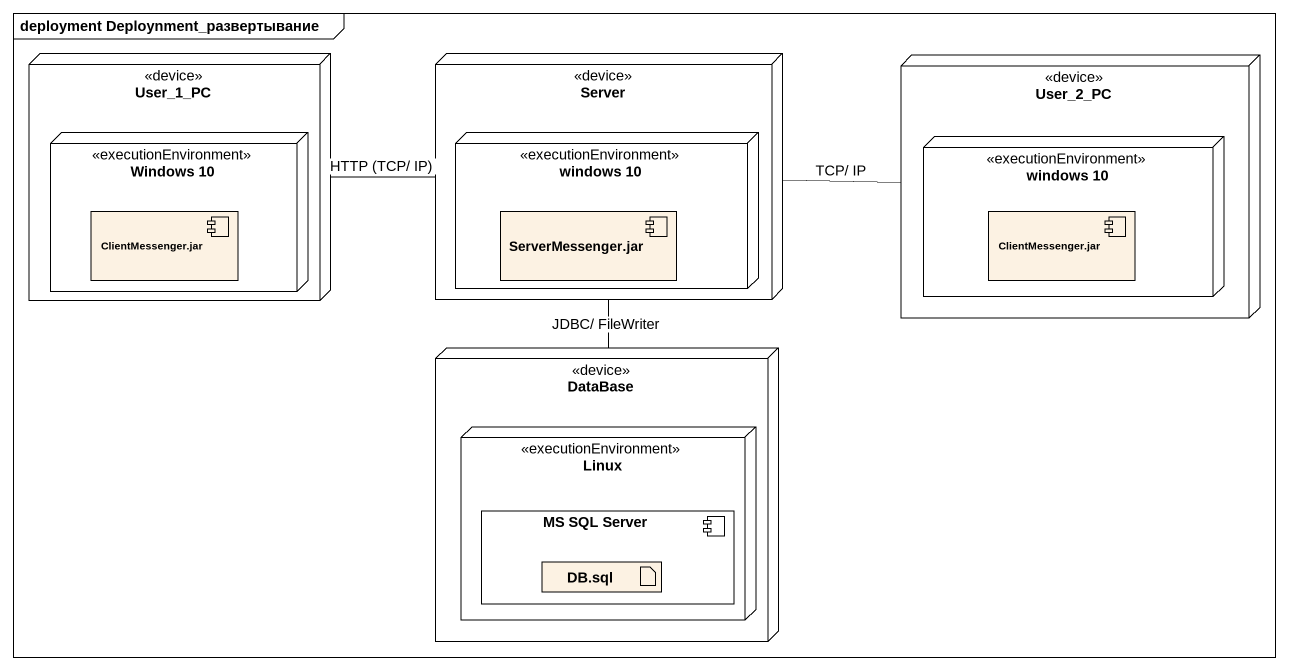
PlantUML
@startuml
mainframe deployment Deploynment_развертывание
node User_1_PC <<device>> {
  node "Windows 10" as Windows_10 <<executionEnvironment>> {
    component "ClientMessenger.jar" as ClientMessenger_jar
  }
}
node Server <<device>> {
  node "windows 10" as windows_10 <<executionEnvironment>> {
    component "ServerMessenger.jar" as ServerMessenger_jar
  }
}
node User_2_PC <<device>> {
  node "windows 10" as windows_10_2 <<executionEnvironment>> {
    component "ClientMessenger.jar" as ClientMessenger_jar_2
  }
}
node "DataBase" as DataBase_ <<device>> {
  node Linux <<executionEnvironment>> {
    component "MS SQL Server" as MS_SQL_Server {
      artifact "DB.sql" as DB_sql
    }
  }
}
User_1_PC -right- Server : HTTP (TCP/ IP)
Server -- DataBase_ : JDBC/ FileWriter
User_2_PC -left- Server : TCP/ IP
@enduml
